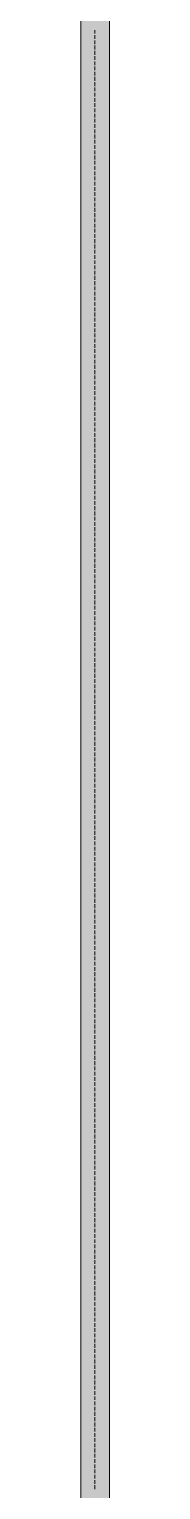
# Model space of a CAD drawing. Header units: millimetres. Extents: x -4415 to 173792, y -78716 to 47289.
# Drawn here: x 2980 to 3191, y -2214 to 8528 of the extents above; entities that cross this region are included whole.
import ezdxf

# ---------------------------------------------------------------- set-up
doc = ezdxf.new("R2010")
doc.units = ezdxf.units.MM

msp = doc.modelspace()

# ---------------------------------------------------------------- hatches: boundary and pattern name
h = msp.add_hatch(color=0)
h.dxf.hatch_style = 2
h.paths.add_polyline_path([(2980, 44393), (3191, 44183), (3191, -75611), (2980, -75821)])

# ---------------------------------------------------------------- linework, layer by layer
at = {"color": 0, "lineweight": 0}
msp.add_lwpolyline([(2980, 44393), (3191, 44183), (3191, -75611), (2980, -75821)], close=True, dxfattribs=at)
for points in [[(3085, 8496), (3085, 8522)], [(3085, 8457), (3085, 8484)], [(3085, 8418), (3085, 8446)], [(3085, 8380), (3085, 8408)], [(3085, 8341), (3085, 8369)], [(3085, 8302), (3085, 8330)], [(3085, 8265), (3085, 8292)], [(3085, 8226), (3085, 8253)], [(3085, 8187), (3085, 8214)], [(3085, 8149), (3085, 8177)], [(3085, 8110), (3085, 8138)], [(3085, 8072), (3085, 8099)], [(3085, 8033), (3085, 8061)], [(3085, 7994), (3085, 8022)], [(3085, 7957), (3085, 7984)], [(3085, 7918), (3085, 7945)], [(3085, 7879), (3085, 7906)], [(3085, 7841), (3085, 7869)], [(3085, 7802), (3085, 7830)], [(3085, 7763), (3085, 7791)], [(3085, 7725), (3085, 7753)], [(3085, 7687), (3085, 7714)], [(3085, 7649), (3085, 7675)], [(3085, 7610), (3085, 7637)], [(3085, 7571), (3085, 7599)], [(3085, 7533), (3085, 7561)], [(3085, 7494), (3085, 7522)], [(3085, 7455), (3085, 7483)], [(3085, 7417), (3085, 7445)], [(3085, 7379), (3085, 7406)], [(3085, 7340), (3085, 7367)], [(3085, 7302), (3085, 7330)], [(3085, 7263), (3085, 7291)], [(3085, 7225), (3085, 7252)], [(3085, 7186), (3085, 7214)], [(3085, 7147), (3085, 7175)], [(3085, 7110), (3085, 7137)], [(3085, 7071), (3085, 7098)], [(3085, 7032), (3085, 7059)], [(3085, 6994), (3085, 7022)], [(3085, 6955), (3085, 6983)], [(3085, 6916), (3085, 6944)], [(3085, 6878), (3085, 6906)], [(3085, 6840), (3085, 6867)], [(3085, 6802), (3085, 6828)], [(3085, 6763), (3085, 6790)], [(3085, 6724), (3085, 6752)], [(3085, 6686), (3085, 6714)], [(3085, 6647), (3085, 6675)], [(3085, 6608), (3085, 6636)], [(3085, 6570), (3085, 6598)], [(3085, 6532), (3085, 6559)], [(3085, 6493), (3085, 6520)], [(3085, 6455), (3085, 6482)], [(3085, 6416), (3085, 6444)], [(3085, 6378), (3085, 6405)], [(3085, 6339), (3085, 6367)], [(3085, 6300), (3085, 6328)], [(3085, 6263), (3085, 6290)], [(3085, 6224), (3085, 6251)], [(3085, 6185), (3085, 6212)], [(3085, 6147), (3085, 6175)], [(3085, 6108), (3085, 6136)], [(3085, 6069), (3085, 6097)], [(3085, 6031), (3085, 6059)], [(3085, 5992), (3085, 6020)], [(3085, 5955), (3085, 5981)], [(3085, 5916), (3085, 5943)], [(3085, 5877), (3085, 5904)], [(3085, 5839), (3085, 5867)], [(3085, 5800), (3085, 5828)], [(3085, 5761), (3085, 5789)], [(3085, 5723), (3085, 5751)], [(3085, 5685), (3085, 5712)], [(3085, 5647), (3085, 5673)], [(3085, 5608), (3085, 5635)], [(3085, 5569), (3085, 5597)], [(3085, 5531), (3085, 5558)], [(3085, 5492), (3085, 5520)], [(3085, 5453), (3085, 5481)], [(3085, 5415), (3085, 5443)], [(3085, 5377), (3085, 5404)], [(3085, 5338), (3085, 5365)], [(3085, 5300), (3085, 5328)], [(3085, 5261), (3085, 5289)], [(3085, 5222), (3085, 5250)], [(3085, 5184), (3085, 5212)], [(3085, 5145), (3085, 5173)], [(3085, 5108), (3085, 5134)], [(3085, 5069), (3085, 5096)], [(3085, 5030), (3085, 5057)], [(3085, 4992), (3085, 5020)], [(3085, 4953), (3085, 4981)], [(3085, 4914), (3085, 4942)], [(3085, 4876), (3085, 4904)], [(3085, 4837), (3085, 4865)], [(3085, 4800), (3085, 4826)], [(3085, 4761), (3085, 4788)], [(3085, 4722), (3085, 4750)], [(3085, 4684), (3085, 4711)], [(3085, 4645), (3085, 4673)], [(3085, 4606), (3085, 4634)], [(3085, 4568), (3085, 4596)], [(3085, 4530), (3085, 4557)], [(3085, 4491), (3085, 4518)], [(3085, 4453), (3085, 4480)], [(3085, 4414), (3085, 4442)], [(3085, 4375), (3085, 4403)], [(3085, 4337), (3085, 4365)], [(3085, 4298), (3085, 4326)], [(3085, 4261), (3085, 4287)], [(3085, 4222), (3085, 4249)], [(3085, 4183), (3085, 4210)], [(3085, 4145), (3085, 4173)], [(3085, 4106), (3085, 4134)], [(3085, 4067), (3085, 4095)], [(3085, 4029), (3085, 4057)], [(3085, 3990), (3085, 4018)], [(3085, 3953), (3085, 3979)], [(3085, 3914), (3085, 3941)], [(3085, 3875), (3085, 3902)], [(3085, 3837), (3085, 3865)], [(3085, 3798), (3085, 3826)], [(3085, 3759), (3085, 3787)], [(3085, 3721), (3085, 3749)], [(3085, 3683), (3085, 3710)], [(3085, 3644), (3085, 3671)], [(3085, 3606), (3085, 3633)], [(3085, 3567), (3085, 3595)], [(3085, 3528), (3085, 3556)], [(3085, 3490), (3085, 3518)], [(3085, 3451), (3085, 3479)], [(3085, 3413), (3085, 3440)], [(3085, 3375), (3085, 3402)], [(3085, 3336), (3085, 3363)], [(3085, 3298), (3085, 3325)], [(3085, 3259), (3085, 3287)], [(3085, 3220), (3085, 3248)], [(3085, 3182), (3085, 3210)], [(3085, 3143), (3085, 3171)], [(3085, 3106), (3085, 3132)], [(3085, 3067), (3085, 3094)], [(3085, 3028), (3085, 3055)], [(3085, 2990), (3085, 3018)], [(3085, 2951), (3085, 2979)], [(3085, 2912), (3085, 2940)], [(3085, 2874), (3085, 2902)], [(3085, 2835), (3085, 2863)], [(3085, 2797), (3085, 2824)], [(3085, 2759), (3085, 2786)], [(3085, 2720), (3085, 2748)], [(3085, 2682), (3085, 2709)], [(3085, 2643), (3085, 2671)], [(3085, 2604), (3085, 2632)], [(3085, 2566), (3085, 2593)], [(3085, 2528), (3085, 2555)], [(3085, 2489), (3085, 2516)], [(3085, 2451), (3085, 2478)], [(3085, 2412), (3085, 2440)], [(3085, 2373), (3085, 2401)], [(3085, 2335), (3085, 2363)], [(3085, 2296), (3085, 2324)], [(3085, 2259), (3085, 2285)], [(3085, 2220), (3085, 2247)], [(3085, 2181), (3085, 2208)], [(3085, 2143), (3085, 2171)], [(3085, 2104), (3085, 2132)], [(3085, 2065), (3085, 2093)], [(3085, 2027), (3085, 2055)], [(3085, 1988), (3085, 2016)], [(3085, 1950), (3085, 1977)], [(3085, 1912), (3085, 1939)], [(3085, 1873), (3085, 1900)], [(3085, 1835), (3085, 1862)], [(3085, 1796), (3085, 1824)], [(3085, 1757), (3085, 1785)], [(3085, 1719), (3085, 1746)], [(3085, 1681), (3085, 1708)], [(3085, 1642), (3085, 1669)], [(3085, 1604), (3085, 1631)], [(3085, 1565), (3085, 1593)], [(3085, 1526), (3085, 1554)], [(3085, 1488), (3085, 1516)], [(3085, 1449), (3085, 1477)], [(3085, 1410), (3085, 1438)], [(3085, 1373), (3085, 1400)], [(3085, 1334), (3085, 1361)], [(3085, 1296), (3085, 1322)], [(3085, 1257), (3085, 1285)], [(3085, 1218), (3085, 1246)], [(3085, 1180), (3085, 1208)], [(3085, 1141), (3085, 1169)], [(3085, 1103), (3085, 1130)], [(3085, 1065), (3085, 1092)], [(3085, 1026), (3085, 1053)], [(3085, 988), (3085, 1015)], [(3085, 949), (3085, 977)], [(3085, 910), (3085, 938)], [(3085, 872), (3085, 900)], [(3085, 833), (3085, 861)], [(3085, 795), (3085, 822)], [(3085, 757), (3085, 784)], [(3085, 718), (3085, 746)], [(3085, 679), (3085, 707)], [(3085, 641), (3085, 669)], [(3085, 602), (3085, 630)], [(3085, 564), (3085, 591)], [(3085, 526), (3085, 553)], [(3085, 487), (3085, 514)], [(3085, 449), (3085, 475)], [(3085, 410), (3085, 438)], [(3085, 371), (3085, 399)], [(3085, 333), (3085, 361)], [(3085, 294), (3085, 322)], [(3085, 256), (3085, 283)], [(3085, 218), (3085, 245)], [(3085, 179), (3085, 206)], [(3085, 141), (3085, 168)], [(3085, 102), (3085, 130)], [(3085, 63), (3085, 91)], [(3085, 25), (3085, 53)], [(3085, -14), (3085, 14)], [(3085, -52), (3085, -25)], [(3085, -90), (3085, -63)], [(3085, -129), (3085, -102)], [(3085, -168), (3085, -140)], [(3085, -206), (3085, -178)], [(3085, -245), (3085, -217)], [(3085, -283), (3085, -256)], [(3085, -321), (3085, -294)], [(3085, -360), (3085, -333)], [(3085, -398), (3085, -372)], [(3085, -437), (3085, -409)], [(3085, -476), (3085, -448)], [(3085, -514), (3085, -486)], [(3085, -553), (3085, -525)], [(3085, -592), (3085, -564)], [(3085, -629), (3085, -602)], [(3085, -668), (3085, -641)], [(3085, -706), (3085, -680)], [(3085, -745), (3085, -717)], [(3085, -784), (3085, -756)], [(3085, -822), (3085, -794)], [(3085, -861), (3085, -833)], [(3085, -899), (3085, -872)], [(3085, -937), (3085, -910)], [(3085, -976), (3085, -949)], [(3085, -1015), (3085, -987)], [(3085, -1053), (3085, -1025)], [(3085, -1092), (3085, -1064)], [(3085, -1130), (3085, -1103)], [(3085, -1169), (3085, -1141)], [(3085, -1207), (3085, -1180)], [(3085, -1245), (3085, -1219)], [(3085, -1284), (3085, -1256)], [(3085, -1323), (3085, -1295)], [(3085, -1361), (3085, -1333)], [(3085, -1400), (3085, -1372)], [(3085, -1439), (3085, -1411)], [(3085, -1476), (3085, -1449)], [(3085, -1515), (3085, -1488)], [(3085, -1553), (3085, -1527)], [(3085, -1592), (3085, -1564)], [(3085, -1631), (3085, -1603)], [(3085, -1669), (3085, -1641)], [(3085, -1708), (3085, -1680)], [(3085, -1747), (3085, -1719)], [(3085, -1784), (3085, -1757)], [(3085, -1823), (3085, -1796)], [(3085, -1862), (3085, -1834)], [(3085, -1900), (3085, -1872)], [(3085, -1939), (3085, -1911)], [(3085, -1977), (3085, -1950)], [(3085, -2016), (3085, -1988)], [(3085, -2054), (3085, -2027)], [(3085, -2092), (3085, -2065)], [(3085, -2131), (3085, -2104)], [(3085, -2170), (3085, -2142)], [(3085, -2208), (3085, -2180)]]:
    msp.add_lwpolyline(points, dxfattribs=at)

doc.saveas('drawing.dxf')
